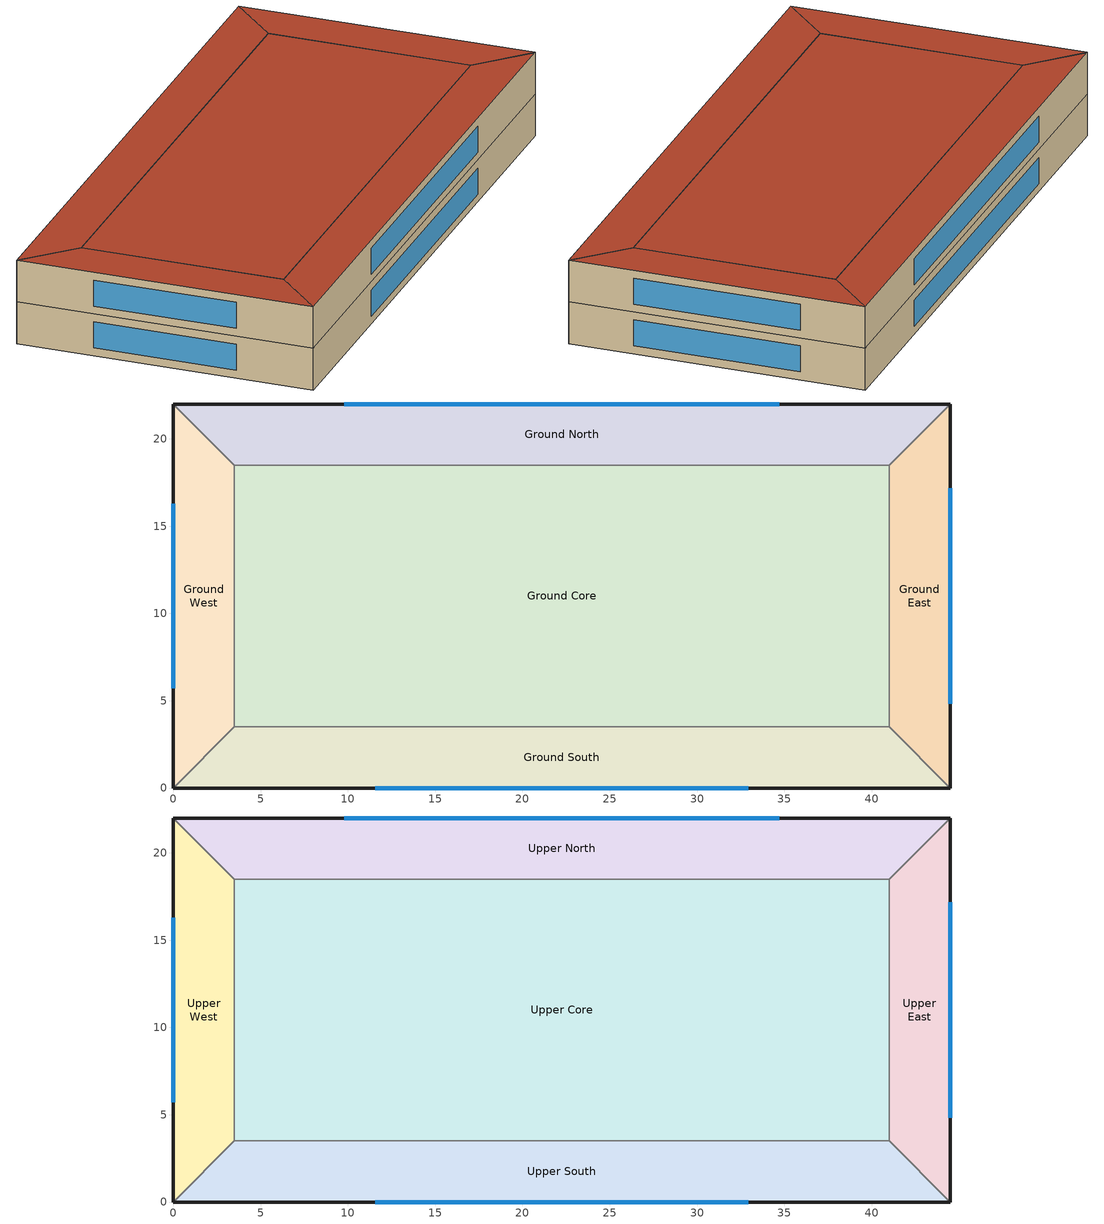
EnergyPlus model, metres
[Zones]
Ground South
 floor ground (Slab Floor): 3.5,3.5 41,3.5 44.5,0 0,0 z0
 wall outside (Exterior Wall): 0,0 44.5,0 z0:3.2
 wall to Ground Core (Interior Partition): 41,3.5 3.5,3.5 z0:3.2
 wall to Ground East (Interior Partition): 44.5,0 41,3.5 z0:3.2
 wall to Ground West (Interior Partition): 3.5,3.5 0,0 z0:3.2
 window (Simple Glazing Construction): 11.57,0 32.93,0 z0.6:2.6
Ground East
 floor ground (Slab Floor): 41,3.5 41,18.5 44.5,22 44.5,0 z0
 wall outside (Exterior Wall): 44.5,0 44.5,22 z0:3.2
 wall to Ground Core (Interior Partition): 41,18.5 41,3.5 z0:3.2
 wall to Ground North (Interior Partition): 44.5,22 41,18.5 z0:3.2
 window (Simple Glazing Construction): 44.5,4.84 44.5,17.16 z0.6:2.6
Ground North
 floor ground (Slab Floor): 41,18.5 3.5,18.5 0,22 44.5,22 z0
 wall outside (Exterior Wall): 44.5,22 0,22 z0:3.2
 wall to Ground Core (Interior Partition): 3.5,18.5 41,18.5 z0:3.2
 wall to Ground West (Interior Partition): 0,22 3.5,18.5 z0:3.2
 window (Simple Glazing Construction): 34.71,22 9.79,22 z0.6:2.6
Ground West
 floor ground (Slab Floor): 3.5,18.5 3.5,3.5 0,0 0,22 z0
 wall outside (Exterior Wall): 0,22 0,0 z0:3.2
 wall to Ground Core (Interior Partition): 3.5,3.5 3.5,18.5 z0:3.2
 window (Simple Glazing Construction): 0,16.28 0,5.72 z0.6:2.6
Ground Core
 floor ground (Slab Floor): 3.5,18.5 41,18.5 41,3.5 3.5,3.5 z0
Upper South
 floor to Ground South (Slab Floor): 3.5,3.5 41,3.5 44.5,0 0,0 z3.2
 wall outside (Exterior Wall): 0,0 44.5,0 z3.2:6.4
 wall to Upper Core (Interior Partition): 41,3.5 3.5,3.5 z3.2:6.4
 wall to Upper East (Interior Partition): 44.5,0 41,3.5 z3.2:6.4
 wall to Upper West (Interior Partition): 3.5,3.5 0,0 z3.2:6.4
 window (Simple Glazing Construction): 11.57,0 32.93,0 z3.8:5.8
 roof outside (Roof Assembly): 0,0 44.5,0 41,3.5 3.5,3.5 z6.4
Upper East
 floor to Ground East (Slab Floor): 41,3.5 41,18.5 44.5,22 44.5,0 z3.2
 wall outside (Exterior Wall): 44.5,0 44.5,22 z3.2:6.4
 wall to Upper Core (Interior Partition): 41,18.5 41,3.5 z3.2:6.4
 wall to Upper North (Interior Partition): 44.5,22 41,18.5 z3.2:6.4
 window (Simple Glazing Construction): 44.5,4.84 44.5,17.16 z3.8:5.8
 roof outside (Roof Assembly): 44.5,0 44.5,22 41,18.5 41,3.5 z6.4
Upper North
 floor to Ground North (Slab Floor): 41,18.5 3.5,18.5 0,22 44.5,22 z3.2
 wall outside (Exterior Wall): 44.5,22 0,22 z3.2:6.4
 wall to Upper Core (Interior Partition): 3.5,18.5 41,18.5 z3.2:6.4
 wall to Upper West (Interior Partition): 0,22 3.5,18.5 z3.2:6.4
 window (Simple Glazing Construction): 34.71,22 9.79,22 z3.8:5.8
 roof outside (Roof Assembly): 44.5,22 0,22 3.5,18.5 41,18.5 z6.4
Upper West
 floor to Ground West (Slab Floor): 3.5,18.5 3.5,3.5 0,0 0,22 z3.2
 wall outside (Exterior Wall): 0,22 0,0 z3.2:6.4
 wall to Upper Core (Interior Partition): 3.5,3.5 3.5,18.5 z3.2:6.4
 window (Simple Glazing Construction): 0,16.28 0,5.72 z3.8:5.8
 roof outside (Roof Assembly): 0,22 0,0 3.5,3.5 3.5,18.5 z6.4
Upper Core
 floor to Ground Core (Slab Floor): 3.5,18.5 41,18.5 41,3.5 3.5,3.5 z3.2
 roof outside (Roof Assembly): 3.5,3.5 41,3.5 41,18.5 3.5,18.5 z6.4
[Building]
Office Building: -20, Suburbs, 0.04, 0.4, FullExterior, 25, 6
[Material]
Metal Siding: MediumSmooth, 0.0015, 45, 7680, 418, 0.9, 0.7, 0.7
Wall Insulation: Rough, 0.0456, 0.04, 30, 1400, 0.9, 0.7, 0.7
Gypsum 12.7mm: MediumSmooth, 0.0127, 0.16, 784.9, 830, 0.9, 0.5, 0.5
Floor Concrete 100mm; Roof Deck Concrete 100mm: MediumRough, 0.1, 1.311, 2240, 836.8, 0.9, 0.7, 0.7
Carpet 12.7mm: VeryRough, 0.0127, 0.06, 288, 1380, 0.9, 0.5, 0.5
Roof Membrane: Smooth, 0.0095, 0.16, 1100, 1000, 0.9, 0.7, 0.7
Roof Insulation: Rough, 0.1709, 0.04, 30, 1400, 0.9, 0.7, 0.7
[Construction]
Exterior Wall: Metal Siding, Wall Insulation, Gypsum 12.7mm
Roof Assembly: Roof Membrane, Roof Insulation, Roof Deck Concrete 100mm
Slab Floor: Floor Concrete 100mm, Carpet 12.7mm
Interior Partition: Gypsum 12.7mm, Gypsum 12.7mm
Simple Glazing Construction: Simple Glazing
[WindowMaterial:SimpleGlazingSystem]
Simple Glazing: 2.8, 0.57, 0.75
[Zone]
Ground South; Ground East; Ground North; Ground West; Ground Core; Upper South; Upper East; Upper North; Upper West; Upper Core
[People]
Ground South People: Ground South, Occupancy Schedule, Area/Person, , , 23, , , Activity Level Schedule
Ground East People: Ground East, Occupancy Schedule, Area/Person, , , 23, , , Activity Level Schedule
Ground North People: Ground North, Occupancy Schedule, Area/Person, , , 23, , , Activity Level Schedule
Ground West People: Ground West, Occupancy Schedule, Area/Person, , , 23, , , Activity Level Schedule
Ground Core People: Ground Core, Occupancy Schedule, Area/Person, , , 23, , , Activity Level Schedule
Upper South People: Upper South, Occupancy Schedule, Area/Person, , , 23, , , Activity Level Schedule
Upper East People: Upper East, Occupancy Schedule, Area/Person, , , 23, , , Activity Level Schedule
Upper North People: Upper North, Occupancy Schedule, Area/Person, , , 23, , , Activity Level Schedule
Upper West People: Upper West, Occupancy Schedule, Area/Person, , , 23, , , Activity Level Schedule
Upper Core People: Upper Core, Occupancy Schedule, Area/Person, , , 23, , , Activity Level Schedule
[Lights]
Ground South Lights: Ground South, Lighting Schedule, Watts/Area, , 8.6, , 0, 0.7, 0.2, 0
Ground East Lights: Ground East, Lighting Schedule, Watts/Area, , 8.6, , 0, 0.7, 0.2, 0
Ground North Lights: Ground North, Lighting Schedule, Watts/Area, , 8.6, , 0, 0.7, 0.2, 0
Ground West Lights: Ground West, Lighting Schedule, Watts/Area, , 8.6, , 0, 0.7, 0.2, 0
Ground Core Lights: Ground Core, Lighting Schedule, Watts/Area, , 8.6, , 0, 0.7, 0.2, 0
Upper South Lights: Upper South, Lighting Schedule, Watts/Area, , 8.6, , 0, 0.7, 0.2, 0
Upper East Lights: Upper East, Lighting Schedule, Watts/Area, , 8.6, , 0, 0.7, 0.2, 0
Upper North Lights: Upper North, Lighting Schedule, Watts/Area, , 8.6, , 0, 0.7, 0.2, 0
Upper West Lights: Upper West, Lighting Schedule, Watts/Area, , 8.6, , 0, 0.7, 0.2, 0
Upper Core Lights: Upper Core, Lighting Schedule, Watts/Area, , 8.6, , 0, 0.7, 0.2, 0
[ElectricEquipment]
Ground South Equipment: Ground South, Equipment Schedule, Watts/Area, , 9, , 0, 0.5, 0
Ground East Equipment: Ground East, Equipment Schedule, Watts/Area, , 9, , 0, 0.5, 0
Ground North Equipment: Ground North, Equipment Schedule, Watts/Area, , 9, , 0, 0.5, 0
Ground West Equipment: Ground West, Equipment Schedule, Watts/Area, , 9, , 0, 0.5, 0
Ground Core Equipment: Ground Core, Equipment Schedule, Watts/Area, , 9, , 0, 0.5, 0
Upper South Equipment: Upper South, Equipment Schedule, Watts/Area, , 9, , 0, 0.5, 0
Upper East Equipment: Upper East, Equipment Schedule, Watts/Area, , 9, , 0, 0.5, 0
Upper North Equipment: Upper North, Equipment Schedule, Watts/Area, , 9, , 0, 0.5, 0
Upper West Equipment: Upper West, Equipment Schedule, Watts/Area, , 9, , 0, 0.5, 0
Upper Core Equipment: Upper Core, Equipment Schedule, Watts/Area, , 9, , 0, 0.5, 0
[ZoneInfiltration:DesignFlowRate]
Ground South Infiltration: Ground South, Always On, AirChanges/Hour, , , , 0.2, 1, 0, 0, 0
Ground East Infiltration: Ground East, Always On, AirChanges/Hour, , , , 0.2, 1, 0, 0, 0
Ground North Infiltration: Ground North, Always On, AirChanges/Hour, , , , 0.2, 1, 0, 0, 0
Ground West Infiltration: Ground West, Always On, AirChanges/Hour, , , , 0.2, 1, 0, 0, 0
Ground Core Infiltration: Ground Core, Always On, AirChanges/Hour, , , , 0.2, 1, 0, 0, 0
Upper South Infiltration: Upper South, Always On, AirChanges/Hour, , , , 0.2, 1, 0, 0, 0
Upper East Infiltration: Upper East, Always On, AirChanges/Hour, , , , 0.2, 1, 0, 0, 0
Upper North Infiltration: Upper North, Always On, AirChanges/Hour, , , , 0.2, 1, 0, 0, 0
Upper West Infiltration: Upper West, Always On, AirChanges/Hour, , , , 0.2, 1, 0, 0, 0
Upper Core Infiltration: Upper Core, Always On, AirChanges/Hour, , , , 0.2, 1, 0, 0, 0
[HVACTemplate:Thermostat]
Office Thermostat: , Heating Setpoint Schedule, , Cooling Setpoint Schedule
[HVACTemplate:Zone:IdealLoadsAirSystem]
Ground South; Ground East; Ground North; Ground West; Ground Core; Upper South; Upper East; Upper North; Upper West; Upper Core: Office Thermostat
[Schedule:Constant]
Always On: Fraction, 1
Activity Level Schedule: Any Number, 110
[Schedule:Compact]
Occupancy Schedule: Fraction, Through: 12/31, For: Weekdays, Until: 08:00, 0, Until: 18:00, 1, Until: 24:00, 0, For: AllOtherDays, Until: 24:00, 0
Lighting Schedule: Fraction, Through: 12/31, For: Weekdays, Until: 08:00, 0.15, Until: 18:00, 0.95, Until: 24:00, 0.15, For: AllOtherDays, Until: 24:00, 0.15
Equipment Schedule: Fraction, Through: 12/31, For: Weekdays, Until: 08:00, 0.4, Until: 18:00, 0.95, Until: 24:00, 0.4, For: AllOtherDays, Until: 24:00, 0.4
Heating Setpoint Schedule: Temperature, Through: 12/31, For: Weekdays, Until: 08:00, 13.5, Until: 18:00, 21, Until: 24:00, 13.5, For: AllOtherDays, Until: 24:00, 13.5
Cooling Setpoint Schedule: Temperature, Through: 12/31, For: Weekdays, Until: 08:00, 28, Until: 18:00, 24, Until: 24:00, 28, For: AllOtherDays, Until: 24:00, 28
